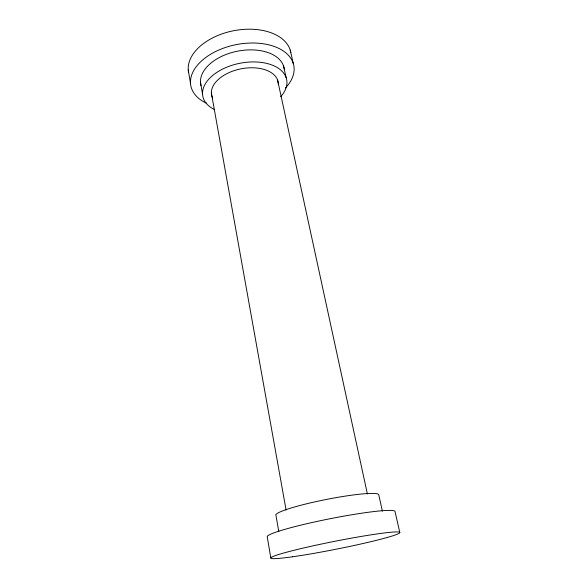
<?xml version="1.0" encoding="UTF-8"?>
<svg xmlns="http://www.w3.org/2000/svg" width="588" height="588" viewBox="0 0 588 588"><rect width="100%" height="100%" fill="white"/><g stroke="black" fill="none" stroke-linecap="round" stroke-linejoin="round"><path stroke-width="0.88" d="M290.229 50.127L293.25 63.401M399.759 532.316L394.96 511.244A65.231 5.549 -11.2 0 0 330.375 518.667A65.231 5.549 -11.2 0 0 267.187 536.484L270.781 557.806M283.585 66.091L286.172 77.763M382.376 511.126L378.679 494.457A52.545 5.637 -11.2 0 0 326.494 499.425A52.545 5.637 -11.2 0 0 275.846 514.757L278.778 531.589M277.602 80.13L367.404 494.03M211.371 93.029L286.099 510.083M200.479 82.269L202.537 94.051M188.241 69.972L190.512 83.408M188.579 72.478A52.082 32.164 -11.2 0 1 233.686 30.723A52.082 32.164 -11.2 0 1 290.832 52.582M206.726 103.326A52.472 31.598 -11.2 0 1 202.654 59.961A52.472 31.598 -11.2 0 1 273.405 46.173A52.472 31.598 -11.2 0 1 285.459 87.98M212.665 98.071A33.883 19.926 -11.2 0 1 240.411 68.958A33.883 19.926 -11.2 0 1 278.286 84.422M201.008 85.583A42.476 25.563 -11.2 0 1 237.677 51.149A42.476 25.563 -11.2 0 1 284.298 69.362M214.583 109.625A42.755 25.152 -11.2 0 1 212.856 75.323A42.755 25.152 -11.2 0 1 269.752 64.239A42.755 25.152 -11.2 0 1 280.66 96.748M292.655 556.763A65.841 4.006 -11.2 0 0 398.635 533.595A65.841 4.006 -11.2 0 0 314.602 545.502A65.841 4.006 -11.2 0 0 292.655 556.763"/></g></svg>
